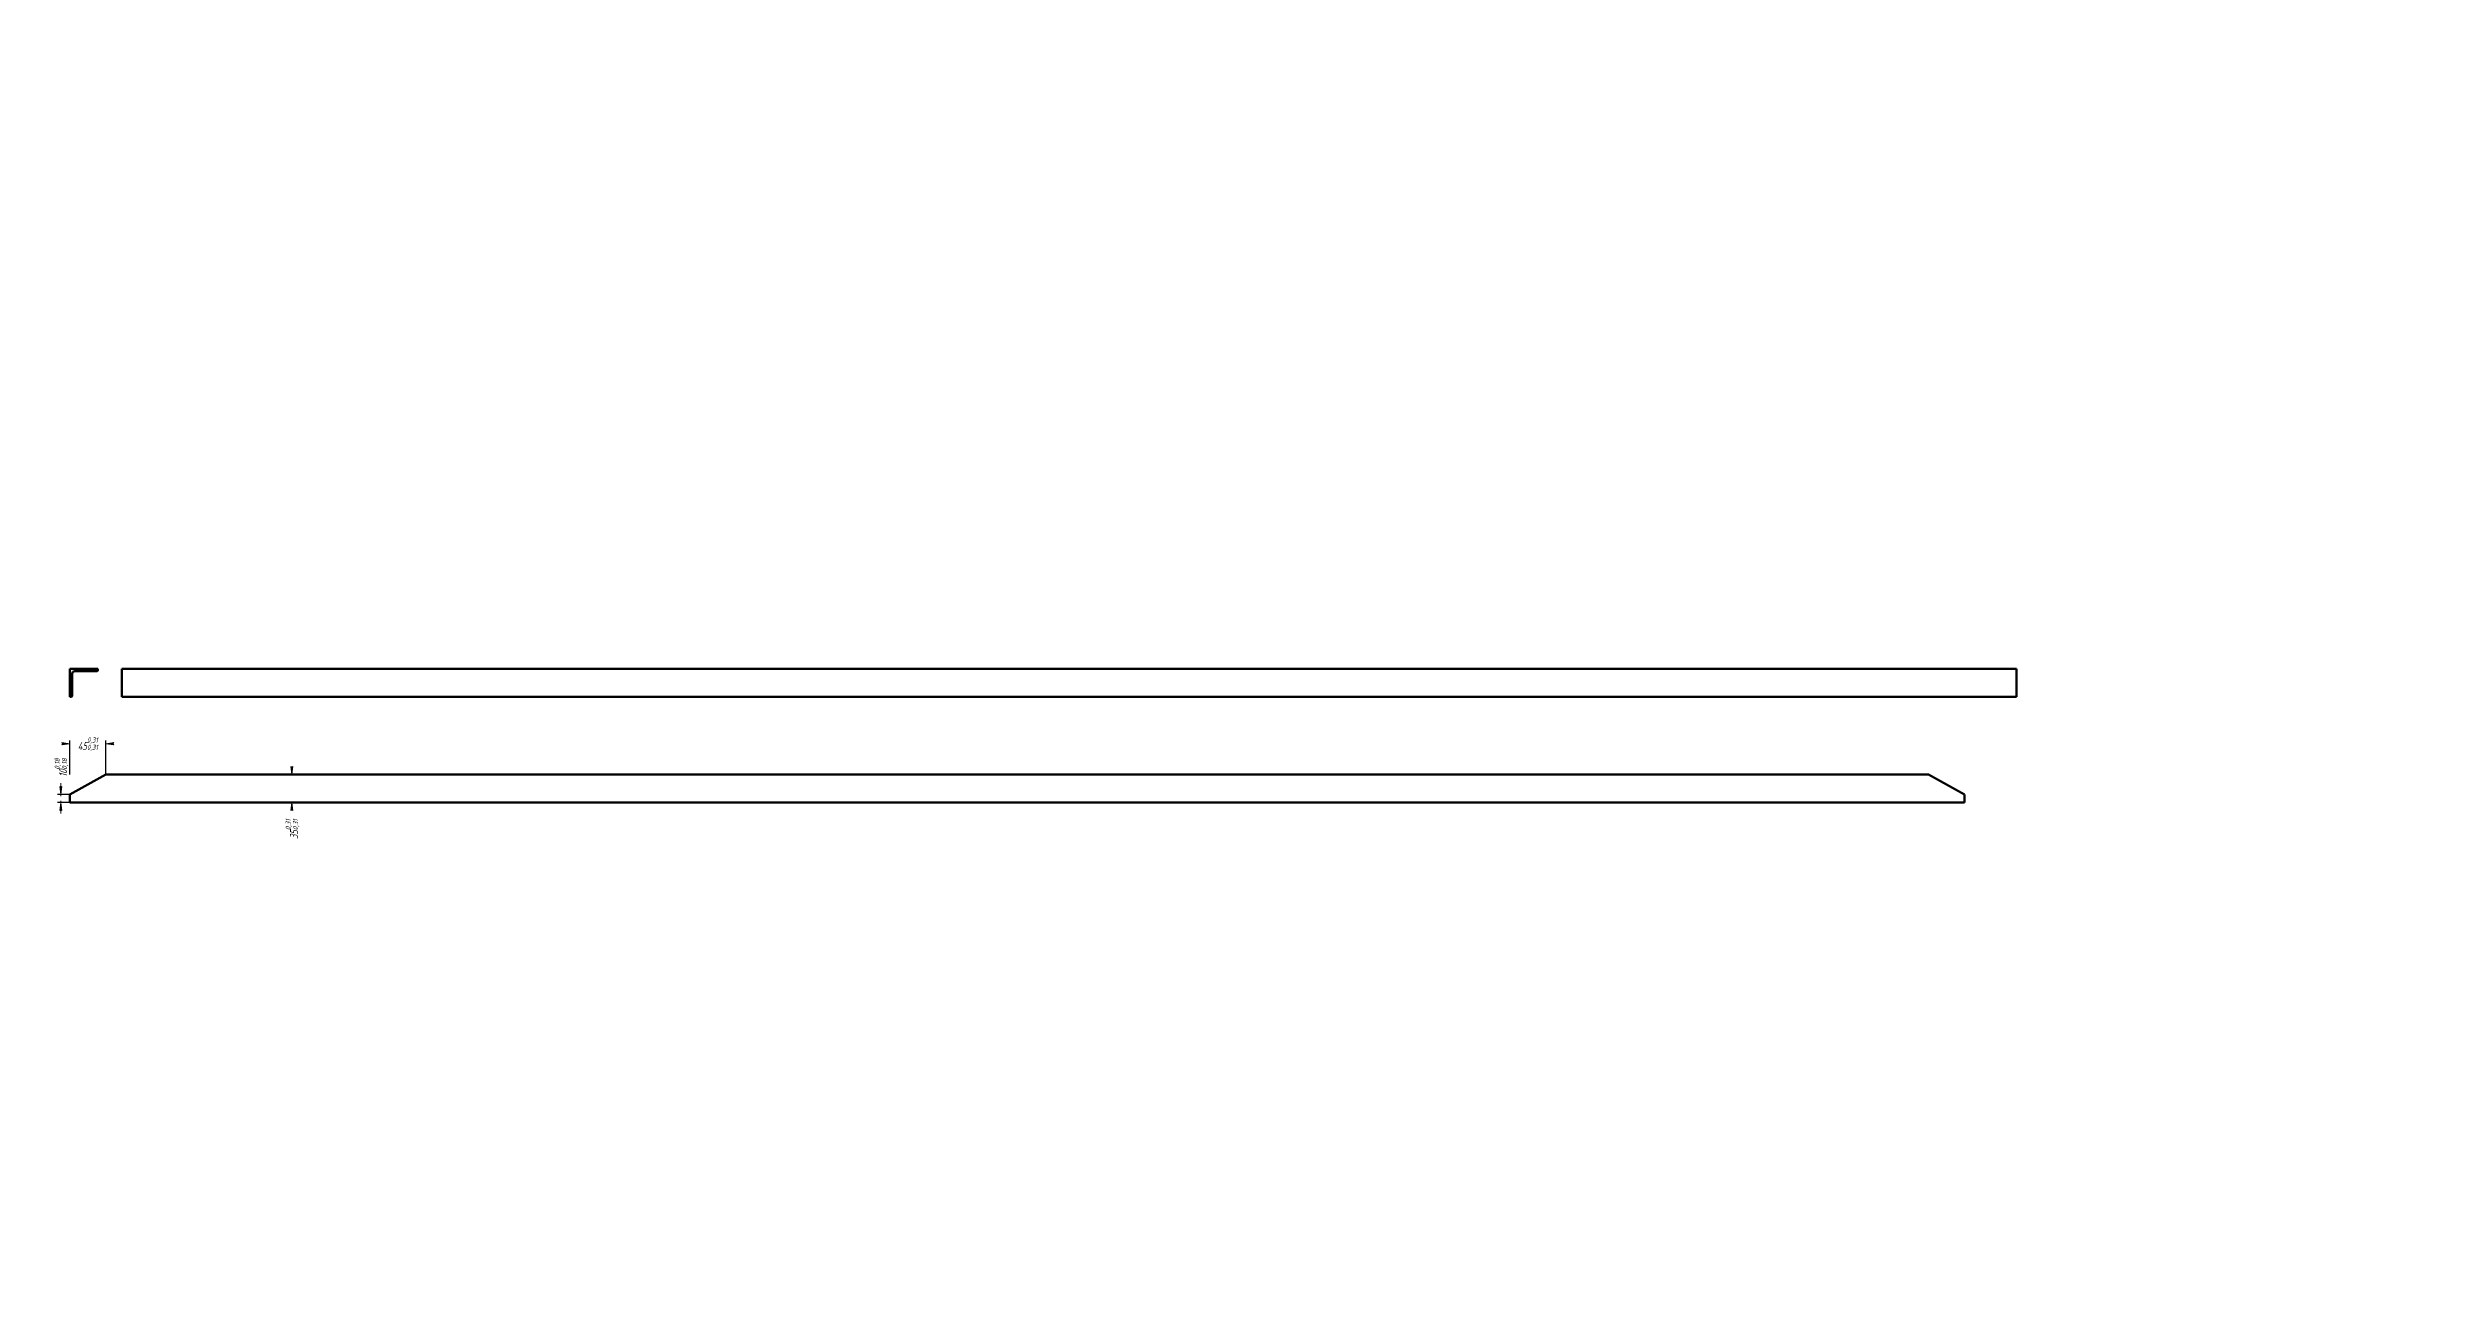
# Model space of a CAD drawing. Header units: millimetres. Extents: x -530 to 5503, y -3122 to 297.
# Drawn here: x -530 to 965, y -468 to 297 of the extents above; entities that cross this region are included whole.
import ezdxf

# ---------------------------------------------------------------- set-up
doc = ezdxf.new("R2010")
doc.units = ezdxf.units.MM
doc.linetypes.add('K5LT_BASIC', pattern=[0])
doc.linetypes.add('K5LT_THIN', pattern=[0])
doc.layers.add('Системный слой', color=7, linetype='Continuous')
doc.layers.add('Системный слой (1)', color=7, linetype='Continuous', true_color=0x909090)
doc.styles.add('KDIMTEXTSTYLE', font='GOST_AU.SHX', dxfattribs={"width": 0.96, "oblique": 15, "height": 5})
doc.dimstyles.new('KDIMSTYLE (0.50)', dxfattribs={"dimtxt": 5, "dimasz": 1, "dimexe": 2, "dimexo": 0, "dimgap": 1, "dimtad": 1, "dimlfac": 2, "dimtxsty": 'KDIMTEXTSTYLE', "dimsah": 1, "dimcen": 0, "dimdle": 1, "dimadec": 0, "dimazin": 0, "dimtfac": 0.667, "dimtmove": 0, "dimatfit": 3, "dimfxl": 1, "dimtvp": 1, "dimtolj": 1, "dimtzin": 0, "dimarcsym": 0})

# ---------------------------------------------------------------- blocks, each defined once
blk = doc.blocks.new('KDIMARROW_01')
at = {"layer": 'Системный слой'}
blk.add_hatch(color=0, dxfattribs=at).paths.add_polyline_path([(-5, -0.6582624912261956), (0, 0), (-5, 0.658262491226197), (-4.5, 5.51091059616309e-16)])
at = {"layer": 'Системный слой', "color": 0, "linetype": 'K5LT_THIN', "lineweight": 18}
for p, q in [((-4.5, 5.51091059616309e-16), (-5, 0.658262491226197)), ((-5, 0.658262491226197), (0, 0)), ((0, 0), (-5, -0.6582624912261956)), ((-5, -0.6582624912261956), (-4.5, 5.51091059616309e-16))]:
    blk.add_line(p, q, dxfattribs=at)
at = {"layer": 'Системный слой (1)', "color": 0, "linetype": 'K5LT_THIN', "lineweight": 18}
blk.add_line((0, 0), (-1, 0), dxfattribs=at)
blk = doc.blocks.new('KDIMARROW_02')
at = {"layer": 'Системный слой'}
blk.add_hatch(color=0, dxfattribs=at).paths.add_polyline_path([(4.5, -5.51091059616309e-16), (5, 0.6582624912261956), (0, 0), (5, -0.658262491226197)])
at = {"layer": 'Системный слой', "color": 0, "linetype": 'K5LT_THIN', "lineweight": 18}
for p, q in [((5, 0.6582624912261956), (0, 0)), ((0, 0), (5, -0.658262491226197)), ((0, 0), (7, -8.572527594031472e-16)), ((4.5, -5.51091059616309e-16), (5, 0.6582624912261956)), ((5, -0.658262491226197), (4.5, -5.51091059616309e-16))]:
    blk.add_line(p, q, dxfattribs=at)
at = {"layer": 'Системный слой (1)', "color": 0, "linetype": 'K5LT_THIN', "lineweight": 18}
blk.add_line((0, 0), (-1, 0), dxfattribs=at)

msp = doc.modelspace()

# ---------------------------------------------------------------- linework, layer by layer
at = {"layer": 'Системный слой (1)', "color": 5, "linetype": 'K5LT_BASIC', "lineweight": 60, "true_color": 0x0000ff}
for p, q in [((-516.7683736288534, -91.14517993002539), (-516.7683736288534, -108.6451799300254)), ((-511.7683736288532, -91.14517993002539), (-516.7683736288534, -91.14517993002539)), ((-515.2683736288534, -107.8951799300254), (-515.2683736288534, -94.14517993002542)), ((-513.7683736288534, -92.6451799300254), (-511.7683736288533, -92.6451799300254)), ((-499.2683736288533, -91.14517993002539), (-511.7683736288532, -91.14517993002539)), ((-511.7683736288533, -92.6451799300254), (-511.7683736288532, -91.14517993002539)), ((-500.0183736288533, -92.64517993002539), (-511.7683736288533, -92.6451799300254)), ((-499.2683736288533, -91.8951799300254), (-499.2683736288533, -91.14517993002539)), ((-484.2683736288533, -108.6451799300254), (-484.2683736288533, -91.14517993002539)), ((699.7316263711436, -91.14517993002539), (-484.2683736288533, -91.14517993002539)), ((699.7316263711436, -91.14517993002539), (699.7316263711436, -108.6451799300254)), ((-516.7683736288534, -108.6451799300254), (-516.0183736288534, -108.6451799300254)), ((699.7316263711436, -108.6451799300254), (-484.2683736288533, -108.6451799300254)), ((-516.7683736288534, -169.6451799300256), (-494.2683736288535, -157.1451799300255)), ((644.7316263711434, -157.1451799300251), (-494.2683736288535, -157.1451799300255)), ((644.7316263711434, -157.1451799300251), (667.2316263711434, -169.6451799300249)), ((-516.7683736288534, -174.6451799300255), (-516.7683736288534, -169.6451799300256)), ((667.2316263711434, -174.6451799300251), (-516.7683736288534, -174.6451799300255)), ((667.2316263711434, -169.6451799300249), (667.2316263711434, -174.6451799300251))]:
    msp.add_line(p, q, dxfattribs=at)
for centre, radius, start, end in [((-513.7683736288534, -94.1451799300254), 1.500000000000001, 89.99999999999959, 180), ((-500.0183736288533, -91.8951799300254), 0.7499999999999871, 269.9999999999998, 0), ((-516.0183736288532, -107.8951799300254), 0.7499999999999869, 269.9999999999956, 0)]:
    msp.add_arc(centre, radius, start, end, dxfattribs=at)

# ---------------------------------------------------------------- dimensions: what is measured, and where the dimension line sits
at = {"layer": 'Системный слой (1)', "color": 7}
msp.add_linear_dim(base=(-516.7683736288534, -137.9166511382707), p1=(-494.2683736288535, -157.1451799300255), p2=(-516.7683736288534, -157.1451799300255), location=(-505.5183736288535, -137.9166511382707), dimstyle='KDIMSTYLE (0.50)', override={"dimexo": 0, "dimpost": '\\H5.0;\\W0.965;\\Q15;<>\\H0.65x;\\S0,31^0,31;\\H1.5x;', "dimblk1": 'KDIMARROW_01', "dimblk2": 'KDIMARROW_01', "dimse1": 0, "dimse2": 0, "dimclrt": 7, "dimtolj": 1}, dxfattribs=at).render()
for base, p1, p2, location, override in [((-522.3490178082018, -169.6451799300257), (-516.7683736288534, -174.6451799300255), (-516.7683736288534, -169.6451799300256), (-522.349017808202, -152.937784376437), {"dimexo": 0, "dimpost": '\\H5.0;\\W0.965;\\Q15;<>\\H0.65x;\\S0,18^0,18;\\H1.5x;', "dimblk1": 'KDIMARROW_02', "dimblk2": 'KDIMARROW_02', "dimse1": 0, "dimse2": 0, "dimclrt": 7, "dimtolj": 1}), ((-377.9983372481927, -174.6451799300255), (-377.9983372481926, -157.1451799300254), (-377.9983372481927, -174.6451799300255), (-377.9983372481929, -191.3614286330285), {"dimexo": 0, "dimpost": '\\H5.0;\\W0.965;\\Q15;<>\\H0.65x;\\S0,31^0,31;\\H1.5x;', "dimblk1": 'KDIMARROW_01', "dimblk2": 'KDIMARROW_01', "dimse1": 0, "dimse2": 0, "dimclrt": 7, "dimtolj": 1})]:
    msp.add_linear_dim(base=base, p1=p1, p2=p2, angle=90, location=location, dimstyle='KDIMSTYLE (0.50)', override=override, dxfattribs=at).render()

doc.saveas('drawing.dxf')
